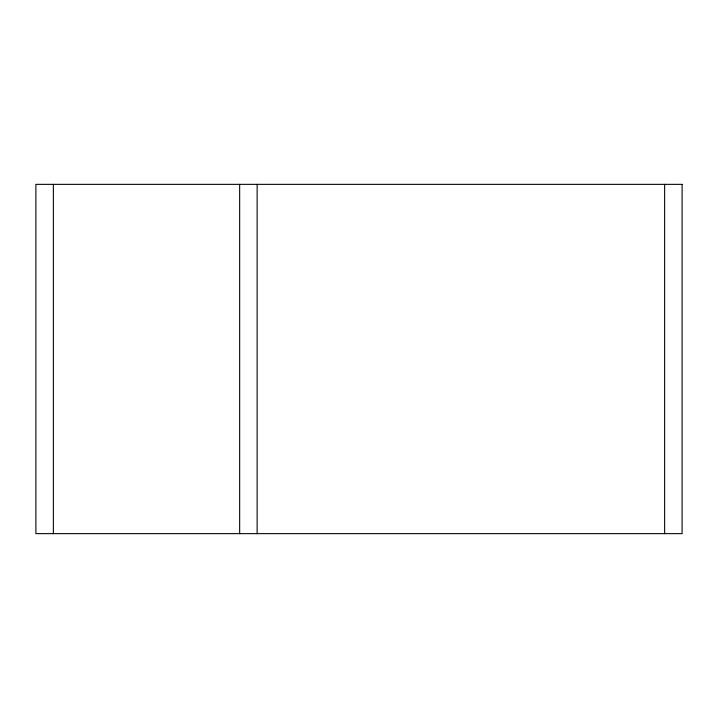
<?xml version="1.0" encoding="UTF-8"?>
<svg xmlns="http://www.w3.org/2000/svg" width="718" height="718" viewBox="0 0 718 718"><rect width="100%" height="100%" fill="white"/><g stroke="black" fill="none" stroke-linecap="round" stroke-linejoin="round"><path stroke-width="1.08" d="M664.635 184.355L664.635 533.645M257.125 184.355L257.125 533.645M239.659 184.355L239.659 533.645M53.365 184.355L53.365 533.645M682.1 184.355L35.9 184.355L35.9 533.645L682.1 533.645L682.1 184.355"/></g></svg>
